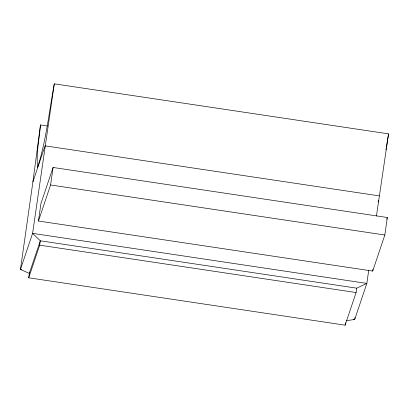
<?xml version="1.0" encoding="UTF-8"?>
<svg xmlns="http://www.w3.org/2000/svg" width="409" height="409" viewBox="0 0 409 409"><rect width="100%" height="100%" fill="white"/><g stroke="black" fill="none" stroke-linecap="round" stroke-linejoin="round"><path stroke-width="0.61" d="M47.413 125.972L40.46 124.934C39.387 139.009 35.977 153.324 37.628 167.393C46.227 140.379 49.111 111.657 54.3 83.83L388.55 133.866L376.433 216.013M54.3 83.83L32.592 233.37L40.302 240.794L29.32 273.422L20.45 269.424L32.904 181.903L40.46 124.934M368.724 270.185L366.842 283.411L356.725 288.171L356.106 292.547L345.119 325.17L28.696 277.798L29.499 272.169M38.446 221.029L40.941 203.524L53.083 167.465L387.328 217.511L384.838 235.017L372.696 271.075L38.446 221.029L50.588 184.97L53.083 167.465M28.696 277.798L39.683 245.17L40.302 240.794L356.725 288.171M345.119 325.17L345.472 322.67M354.966 317.583L354.7 319.47L346.336 320.707M372.696 271.075L372.967 269.199M385.938 149.827L386.137 148.6M386.341 147.373L388.55 133.866M32.904 181.903L45.046 145.844L379.296 195.891M378.085 202.02L378.673 200.267M386.725 219.311L387.328 217.511M50.588 184.97L384.838 235.017M39.683 245.17L356.106 292.547M21.713 269.613L20.45 269.424L32.592 233.37L366.842 283.411L354.7 319.47L353.437 319.281"/></g></svg>
